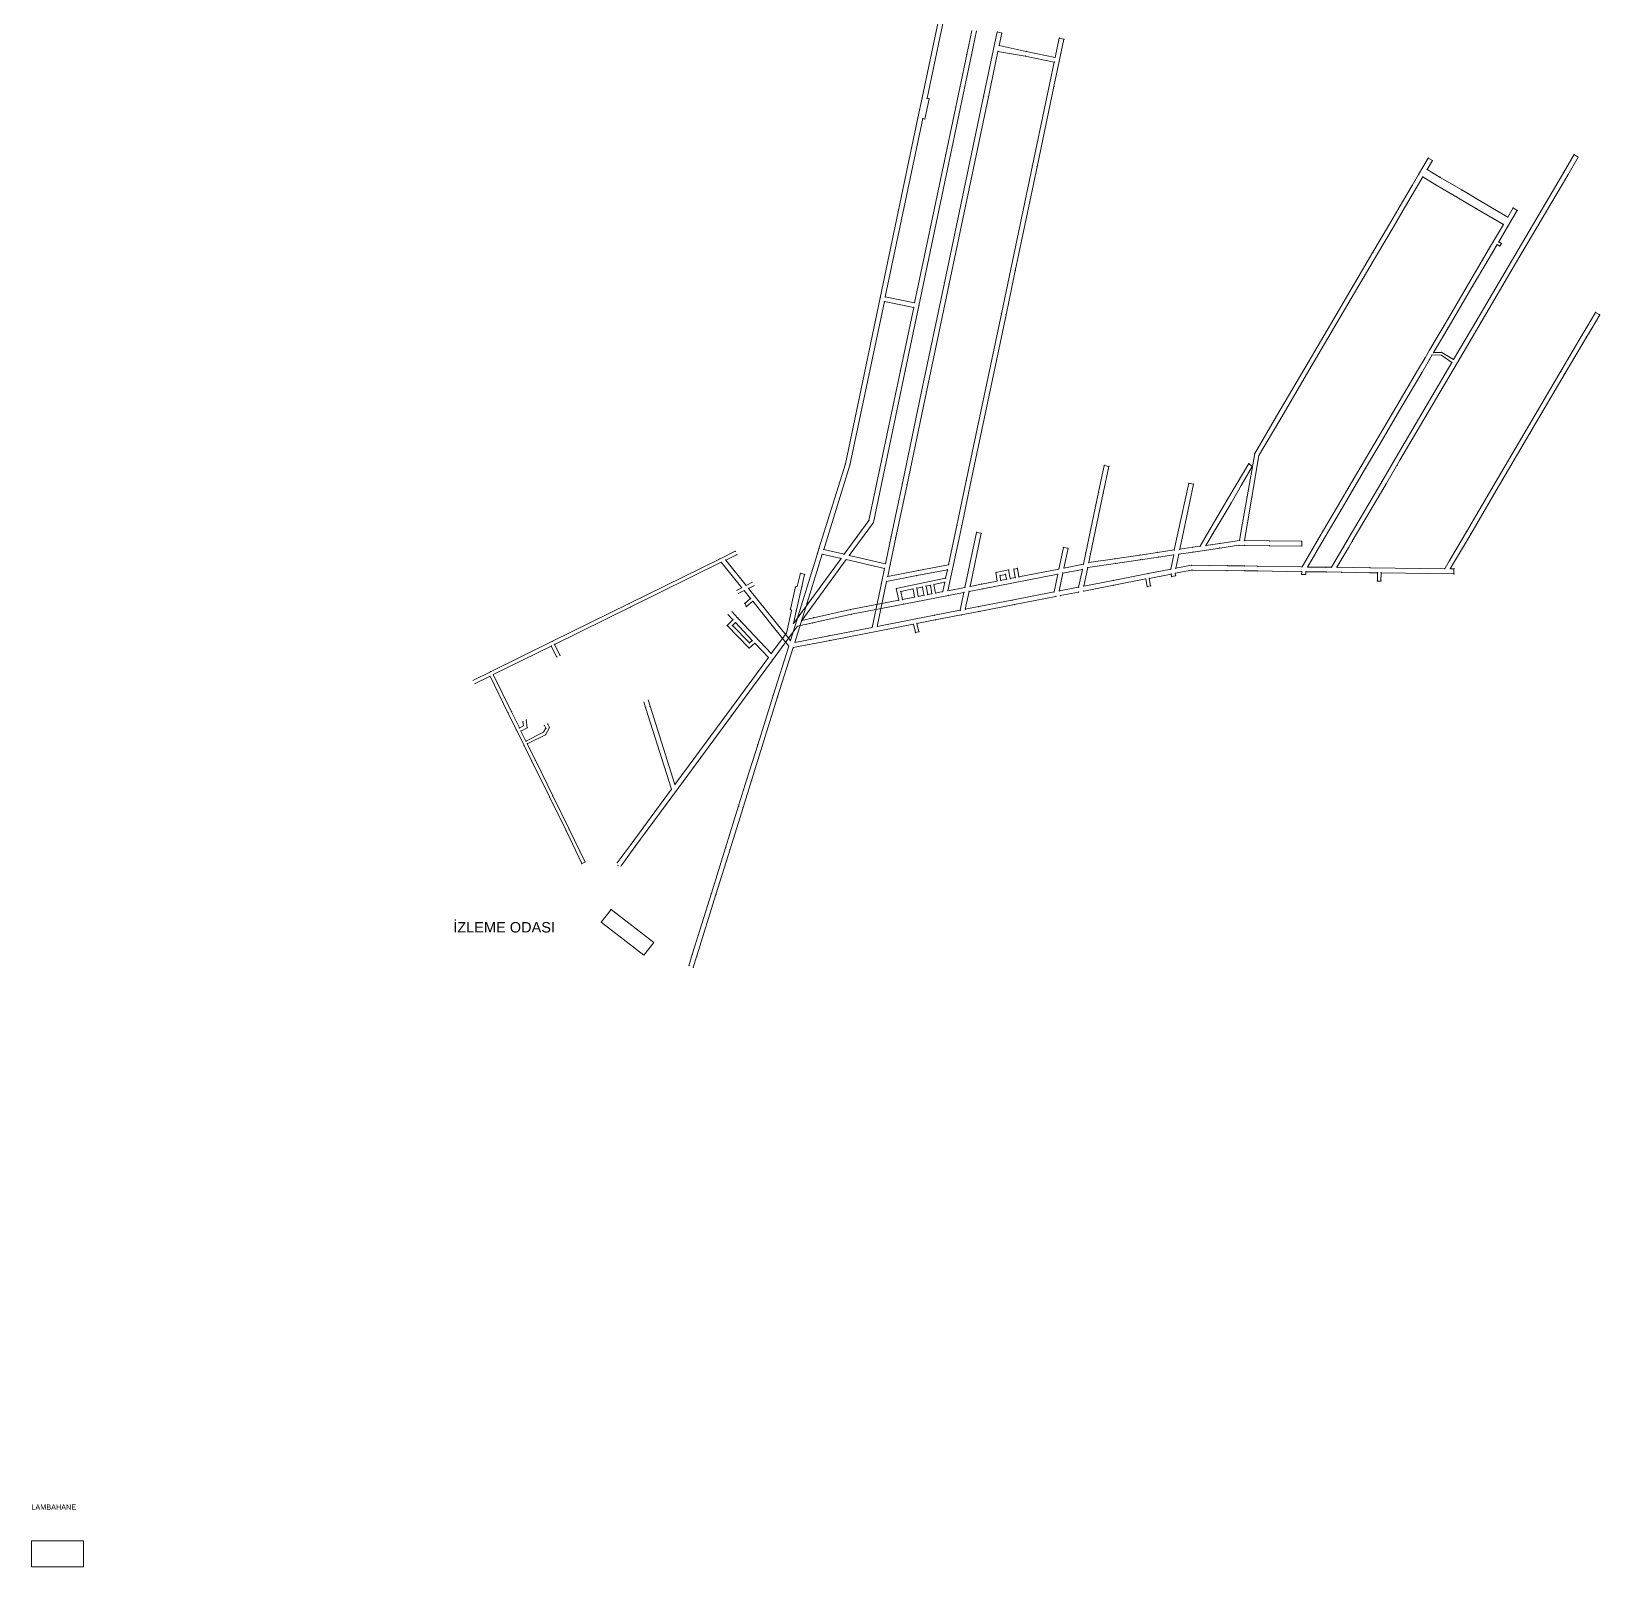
# Model space of a CAD drawing. Header units: metres. Extents: x 452813 to 454404, y 4394134 to 4396509.
# Drawn here: x 452813 to 454321, y 4394134 to 4395610 of the extents above; entities that cross this region are included whole.
import ezdxf

# ---------------------------------------------------------------- set-up
doc = ezdxf.new("R2010")
doc.units = ezdxf.units.M
for name, color, linetype, lineweight in [('BİNA', 1, 'Continuous', 0), ('GALERI', 18, 'Continuous', 0), ('INIT_COORD', 7, 'Continuous', 0), ('NOKTA', 30, 'Continuous', 0), ('TEXT', 30, 'Continuous', 0)]:
    doc.layers.add(name, color=color, linetype=linetype, lineweight=lineweight)

msp = doc.modelspace()

# ---------------------------------------------------------------- linework, layer by layer
at = {"layer": 'BİNA'}
for p, q in [((453370.8, 4394765.9, 836), (453361.3, 4394753.7, 836)), ((453402.4, 4394721.8, 836), (453361.3, 4394753.7, 836)), ((453370.8, 4394765.9, 836), (453411.9, 4394734.1, 836)), ((453411.9, 4394734.1, 836), (453402.4, 4394721.8, 836)), ((452813.4, 4394158.8, 880.8), (452863.4, 4394158.8, 880.8)), ((452813.4, 4394133.8, 880.8), (452813.4, 4394158.8, 880.8)), ((452863.4, 4394158.8, 880.8), (452863.4, 4394133.8, 880.8)), ((452863.4, 4394133.8, 880.8), (452813.4, 4394133.8, 880.8))]:
    msp.add_line(p, q, dxfattribs=at)
at = {"layer": 'GALERI'}
for p, q in [((453691.5, 4395649, 698.4), (453670, 4395546.4, 712.7)), ((453674.6, 4395546, 712.7), (453695.6, 4395645.8, 698.4)), ((453717.7, 4395611.3, 701.4), (453712.8, 4395588.2, 704.4)), ((453717.4, 4395587.7, 704.4), (453722.3, 4395610.9, 701.4)), ((453742.1, 4395609.8, 714.1), (453729, 4395547.8, 721.2)), ((453746.5, 4395608.7, 714.1), (453742.1, 4395609.8, 714.1)), ((453744, 4395596.6, 718.3), (453746.5, 4395608.7, 714.1)), ((453796.7, 4395557.4, 718.6), (453806.2, 4395602.8, 710.1)), ((453801.7, 4395603.9, 710.1), (453797.8, 4395585.3, 714.3)), ((453806.2, 4395602.8, 710.1), (453801.7, 4395603.9, 710.1)), ((453712.8, 4395588.2, 704.4), (453692.6, 4395491.8, 718.4)), ((453697.2, 4395491.5, 718.4), (453717.4, 4395587.7, 704.4)), ((453733.6, 4395547.5, 721.2), (453742.8, 4395591, 718.3)), ((453742.8, 4395591, 718.3), (453769.1, 4395586.6, 716.5)), ((453770, 4395591.1, 716.5), (453744, 4395596.6, 718.3)), ((453769.1, 4395586.6, 716.5), (453796.9, 4395580.8, 714.3)), ((453797.8, 4395585.3, 714.3), (453770, 4395591.1, 716.5)), ((453796.9, 4395580.8, 714.3), (453776, 4395481.2, 724.5)), ((453780.5, 4395480.2, 724.5), (453796.7, 4395557.4, 718.6)), ((453670, 4395546.4, 712.7), (453665.9, 4395527.1, 715.4)), ((453672.4, 4395526, 715.4), (453676.6, 4395545.6, 712.7)), ((453676.6, 4395545.6, 712.7), (453674.6, 4395546, 712.7)), ((453729, 4395547.8, 721.2), (453691.3, 4395368.5, 745.3)), ((453695.8, 4395367.5, 745.3), (453733.6, 4395547.5, 721.2)), ((453665.9, 4395527.1, 715.4), (453629.6, 4395354.2, 732.2)), ((453634.5, 4395355, 732.2), (453670.5, 4395526.5, 715.4)), ((453670.5, 4395526.5, 715.4), (453672.4, 4395526, 715.4)), ((453692.6, 4395491.8, 718.4), (453662.7, 4395349.4, 732.5)), ((453666.8, 4395346.4, 732.5), (453697.2, 4395491.5, 718.4)), ((454286.6, 4395474.4, 711.8), (454296.8, 4395491.8, 709.5)), ((454296.8, 4395491.8, 709.5), (454300.6, 4395489.2, 709.5)), ((453776, 4395481.2, 724.5), (453746.1, 4395338.8, 745)), ((453759.4, 4395380.1, 738.2), (453780.5, 4395480.2, 724.5)), ((454151.5, 4395479.8, 711), (454147.3, 4395472.6, 711)), ((454156.6, 4395488.4, 709.1), (454151.5, 4395479.8, 711)), ((454155.5, 4395477.5, 711), (454160.5, 4395486.1, 709.6)), ((454168.1, 4395469.9, 713.4), (454155.5, 4395477.5, 711)), ((454160.5, 4395486.1, 709.6), (454156.6, 4395488.4, 709.1)), ((454300.6, 4395489.2, 709.5), (454290.7, 4395472.2, 711.8)), ((454141.2, 4395462.2, 711.4), (454131.9, 4395446.5, 715.2)), ((454147.3, 4395472.6, 711), (454141.2, 4395462.2, 711.4)), ((454145.3, 4395460.1, 711.4), (454151.3, 4395470.3, 711)), ((454151.3, 4395470.3, 711), (454163.2, 4395463.2, 713.1)), ((454163.2, 4395463.2, 713.1), (454184.1, 4395450.9, 715.6)), ((454188.7, 4395457.8, 715.6), (454168.1, 4395469.9, 713.4)), ((454236.7, 4395389.4, 725.2), (454286.6, 4395474.4, 711.8)), ((454290.7, 4395472.2, 711.8), (454240.6, 4395387.1, 725.2)), ((454131.9, 4395446.5, 715.2), (454118.4, 4395423.4, 722.2)), ((454136, 4395444.4, 715.2), (454145.3, 4395460.1, 711.4)), ((454184.1, 4395450.9, 715.6), (454203.1, 4395439.8, 718.4)), ((454207.4, 4395446.8, 718.4), (454188.7, 4395457.8, 715.6)), ((454233, 4395431.8, 721.6), (454207.4, 4395446.8, 718.4)), ((454122.7, 4395421.7, 722.2), (454136, 4395444.4, 715.2)), ((454203.1, 4395439.8, 718.4), (454228.9, 4395424.7, 722.2)), ((454233, 4395431.8, 721.6), (454238.1, 4395440.5, 720.3)), ((454242.1, 4395438.1, 720.3), (454237, 4395429.5, 721.6)), ((454238.1, 4395440.5, 720.3), (454242.1, 4395438.1, 720.3)), ((454118.4, 4395423.4, 722.2), (454103.4, 4395397.9, 729)), ((454107.7, 4395396.3, 729), (454122.7, 4395421.7, 722.2)), ((454214.6, 4395400.5, 725.9), (454228.9, 4395424.7, 722.2)), ((454232.8, 4395422.3, 722.2), (454224.3, 4395407.9, 723.9)), ((454237, 4395429.5, 721.6), (454232.8, 4395422.3, 722.2)), ((454222.8, 4395405.3, 723.9), (454218.7, 4395398.3, 725.9)), ((454225.4, 4395403.8, 723.8), (454222.8, 4395405.3, 723.9)), ((454224.3, 4395407.9, 723.9), (454226.9, 4395406.3, 723.8)), ((454226.9, 4395406.3, 723.8), (454225.4, 4395403.8, 723.8)), ((454103.4, 4395397.9, 729), (454067.9, 4395337.6, 744)), ((454072, 4395335.5, 744), (454107.7, 4395396.3, 729)), ((454195.3, 4395367.6, 729.7), (454208.8, 4395390.5, 726.5)), ((454212.8, 4395388.4, 726.5), (454199.2, 4395365.2, 729.7)), ((454236.7, 4395389.4, 725.2), (454203.4, 4395332.7, 734.4)), ((454207.4, 4395330.7, 734.4), (454240.6, 4395387.1, 725.2)), ((454208.8, 4395390.5, 726.5), (454214.6, 4395400.5, 725.9)), ((454218.7, 4395398.3, 725.9), (454212.8, 4395388.4, 726.5)), ((453750.6, 4395337.8, 745), (453759.4, 4395380.1, 738.2)), ((453691.3, 4395368.5, 745.3), (453669.4, 4395263.9, 755.2)), ((453674.1, 4395263.8, 755.2), (453695.8, 4395367.5, 745.3)), ((454171.8, 4395327.6, 735.8), (454195.3, 4395367.6, 729.7)), ((454199.2, 4395365.2, 729.7), (454175.7, 4395325.3, 735.8)), ((453629.6, 4395354.2, 732.2), (453596.1, 4395194.4, 758.4)), ((453600.5, 4395193.2, 758.4), (453633.6, 4395350.5, 732.2)), ((453633.6, 4395350.5, 732.2), (453661.8, 4395344.9, 732.5)), ((453662.7, 4395349.4, 732.5), (453634.5, 4395355, 732.2)), ((453661.8, 4395344.9, 732.5), (453649, 4395284.3, 740.5)), ((453653.7, 4395283.9, 740.5), (453666.8, 4395346.4, 732.5)), ((453746.1, 4395338.8, 745), (453712.3, 4395178.1, 776.8)), ((453716.8, 4395177.2, 776.8), (453750.6, 4395337.8, 745)), ((454067.9, 4395337.6, 744), (454041.1, 4395292, 754)), ((454045.1, 4395289.7, 754), (454072, 4395335.5, 744)), ((454163.3, 4395313.1, 738), (454171.8, 4395327.6, 735.8)), ((454203.4, 4395332.7, 734.4), (454181, 4395294.8, 737.5)), ((454184.7, 4395291.9, 737.6), (454207.4, 4395330.7, 734.4)), ((454309.1, 4395326, 726.8), (454304.7, 4395318.4, 726.6)), ((454317.4, 4395340, 725.2), (454309.1, 4395326, 726.8)), ((454321.4, 4395337.8, 725.2), (454313.1, 4395323.7, 726.8)), ((454317.4, 4395340, 725.2), (454321.4, 4395337.8, 725.2)), ((454157.7, 4395303.7, 739.8), (454163.3, 4395313.1, 738)), ((454167.3, 4395311, 738), (454161.7, 4395301.4, 739.8)), ((454175.7, 4395325.3, 735.8), (454167.3, 4395311, 738)), ((454304.7, 4395318.4, 726.6), (454284.1, 4395283.4, 728.6)), ((454308.7, 4395316.3, 726.6), (454288.3, 4395281.6, 728.6)), ((454313.1, 4395323.7, 726.8), (454308.7, 4395316.3, 726.6)), ((454146.3, 4395284.3, 743), (454153.5, 4395296.5, 740.4)), ((454153.5, 4395296.5, 740.4), (454157.7, 4395303.7, 739.8)), ((454160.3, 4395299.1, 739.8), (454157.8, 4395294.8, 740.3)), ((454160.3, 4395299.1, 739.8), (454169.2, 4395298.9, 739.7)), ((454169.6, 4395301.5, 739.7), (454161.7, 4395301.4, 739.8)), ((454169.2, 4395298.9, 739.7), (454179.4, 4395292, 737.7)), ((454181, 4395294.8, 737.5), (454169.6, 4395301.5, 739.7)), ((453649, 4395284.3, 740.5), (453618.7, 4395139.9, 761)), ((453623, 4395138, 761), (453653.7, 4395283.9, 740.5)), ((454041.1, 4395292, 754), (454010.8, 4395240.4, 761.7)), ((454014.7, 4395238.1, 761.7), (454045.1, 4395289.7, 754)), ((454179.4, 4395292, 737.7), (454124.8, 4395199.3, 755.9)), ((454126.2, 4395250.2, 750.5), (454146.3, 4395284.3, 743)), ((454129.4, 4395198, 755.9), (454184.7, 4395291.9, 737.6)), ((454150.3, 4395282.1, 743), (454130.3, 4395248.1, 750.5)), ((454157.8, 4395294.8, 740.3), (454150.3, 4395282.1, 743)), ((454284.1, 4395283.4, 728.6), (454249.9, 4395225.2, 736.5)), ((454288.3, 4395281.6, 728.6), (454254.4, 4395223.8, 736.5)), ((453669.4, 4395263.9, 755.2), (453650.9, 4395175.7, 765.9)), ((453655.4, 4395174.7, 765.9), (453674.1, 4395263.8, 755.2)), ((454104.5, 4395213.2, 757.8), (454126.2, 4395250.2, 750.5)), ((454010.8, 4395240.4, 761.7), (453989.7, 4395204.5, 764.9)), ((453993.8, 4395202.4, 764.9), (454014.7, 4395238.1, 761.7)), ((454130.3, 4395248.1, 750.5), (454108.9, 4395211.6, 757.8)), ((454249.9, 4395225.2, 736.5), (454217.8, 4395170.7, 743)), ((454254.4, 4395223.8, 736.5), (454222, 4395168.9, 743)), ((454092.1, 4395192.1, 761.5), (454104.5, 4395213.2, 757.8)), ((454108.9, 4395211.6, 757.8), (454096.3, 4395190.2, 761.5)), ((453596.1, 4395194.4, 758.4), (453570.7, 4395112.8, 767.4)), ((453575.3, 4395111.9, 767.4), (453600.5, 4395193.2, 758.4)), ((453839.6, 4395167.1, 764.7), (453845, 4395192.9, 764.4)), ((453849.5, 4395191.9, 764.4), (453844.1, 4395166.3, 764.7)), ((453845, 4395192.9, 764.4), (453849.5, 4395191.9, 764.4)), ((453983.9, 4395194.7, 779.3), (453972.7, 4395175.7, 776)), ((453976.8, 4395173.6, 776), (453987.4, 4395191.7, 779.3)), ((453989.7, 4395204.5, 764.9), (453982.4, 4395162.6, 765.1)), ((453987.4, 4395191.7, 779.3), (453983.9, 4395194.7, 779.3)), ((453987, 4395162.5, 765.1), (453993.8, 4395202.4, 764.9)), ((454079.6, 4395170.9, 765.6), (454092.1, 4395192.1, 761.5)), ((454096.3, 4395190.2, 761.5), (454083.7, 4395168.8, 765.6)), ((454124.8, 4395199.3, 755.9), (454111.8, 4395177.2, 760.2)), ((454115.7, 4395174.7, 760.2), (454129.4, 4395198, 755.9)), ((453650.9, 4395175.7, 765.9), (453640.1, 4395124.4, 771.7)), ((453644.6, 4395123.5, 771.7), (453655.4, 4395174.7, 765.9)), ((453712.3, 4395178.1, 776.8), (453703.3, 4395135.1, 777.4)), ((453708, 4395134.9, 777.4), (453716.8, 4395177.2, 776.8)), ((453926.2, 4395175.8, 758.3), (453912.3, 4395111.7, 769.8)), ((453917.6, 4395112.3, 769.8), (453930.7, 4395174.9, 758.3)), ((453930.7, 4395174.9, 758.3), (453926.2, 4395175.8, 758.3)), ((453972.7, 4395175.7, 776), (453963, 4395159.2, 773.1)), ((454111.8, 4395177.2, 760.2), (454078.6, 4395120.6, 761.9)), ((454083.5, 4395119.9, 761.9), (454115.7, 4395174.7, 760.2)), ((453827.3, 4395108.9, 773.9), (453839.6, 4395167.1, 764.7)), ((453844.1, 4395166.3, 764.7), (453831.8, 4395107.9, 773.9)), ((453966.9, 4395156.7, 773.1), (453976.8, 4395173.6, 776)), ((453978.1, 4395137.6, 767.3), (453982.4, 4395162.6, 765.1)), ((453987, 4395162.5, 765.1), (453982.7, 4395137.8, 767.3)), ((454068.4, 4395151.9, 766), (454079.6, 4395170.9, 765.6)), ((454083.7, 4395168.8, 765.6), (454072.8, 4395150.2, 766)), ((454217.8, 4395170.7, 743), (454193.3, 4395129.1, 749.6)), ((454222, 4395168.9, 743), (454197.4, 4395126.9, 749.6)), ((453963, 4395159.2, 773.1), (453945.7, 4395129.8, 768.2)), ((453949.8, 4395127.7, 768.2), (453966.9, 4395156.7, 773.1)), ((454051.8, 4395123.6, 761.8), (454068.4, 4395151.9, 766)), ((454072.8, 4395150.2, 766), (454056.6, 4395122.7, 761.8)), ((453618.7, 4395139.9, 761), (453594.9, 4395107.4, 768.5)), ((453599.8, 4395106.3, 768.5), (453623, 4395138, 761)), ((453694.7, 4395072.4, 781.5), (453708, 4395134.9, 777.4)), ((453703.3, 4395135.1, 777.4), (453695.3, 4395097.4, 778.8)), ((453945.7, 4395129.8, 768.2), (453937.1, 4395115.2, 768.3)), ((453975.2, 4395120.8, 767.7), (453978.1, 4395137.6, 767.3)), ((453982.7, 4395137.8, 767.3), (453979.8, 4395120.6, 767.7)), ((453607.2, 4395124.2, 747.9), (453603.1, 4395118.6, 747.9)), ((453640.1, 4395124.4, 771.7), (453634.6, 4395098.4, 774.3)), ((453639.2, 4395097.6, 774.4), (453644.6, 4395123.5, 771.7)), ((453722.2, 4395128.4, 780.1), (453711.1, 4395075.6, 781.3)), ((453716, 4395076.6, 781.2), (453726.7, 4395127.6, 780.1)), ((453726.7, 4395127.6, 780.1), (453722.2, 4395128.4, 780.1)), ((453937.1, 4395115.2, 768.3), (453930.2, 4395114.2, 768.3)), ((453942.8, 4395115.8, 768.1), (453949.8, 4395127.7, 768.2)), ((453956.2, 4395117.9, 767.9), (453942.8, 4395115.8, 768.1)), ((453956.1, 4395113.4, 767.9), (453974.5, 4395116.1, 767.7)), ((453975.2, 4395120.8, 767.7), (453956.2, 4395117.9, 767.9)), ((453974.5, 4395116.1, 767.7), (453980, 4395116, 767.5)), ((453979.8, 4395120.6, 767.7), (454003.7, 4395120.3, 768.2)), ((454003.9, 4395115.7, 768.2), (453980, 4395116, 767.5)), ((454003.7, 4395120.3, 768.2), (454034.9, 4395119.9, 769.5)), ((454034.9, 4395115.3, 769.5), (454003.9, 4395115.7, 768.2)), ((454034.9, 4395119.9, 769.5), (454034.9, 4395115.3, 769.5)), ((454035.2, 4395095.3, 763.8), (454051.8, 4395123.6, 761.8)), ((454056.6, 4395122.7, 761.8), (454040.5, 4395095.2, 763.8)), ((454075.1, 4395114.6, 762), (454063.5, 4395095, 761.5)), ((454068.8, 4395094.9, 761.5), (454080.3, 4395114.4, 762)), ((454078.6, 4395120.6, 761.9), (454075.1, 4395114.6, 762)), ((454080.3, 4395114.4, 762), (454083.5, 4395119.9, 761.9)), ((454193.3, 4395129.1, 749.6), (454184.1, 4395113.4, 751.8)), ((454197.4, 4395126.9, 749.6), (454189.4, 4395113.4, 751.8)), ((453475, 4395102.8, 776.2), (453388.2, 4395060.1, 778.2)), ((453389.8, 4395056.8, 778.2), (453476.8, 4395099.7, 776.2)), ((453490.2, 4395110.3, 771.4), (453475, 4395102.8, 776.2)), ((453476.8, 4395099.7, 776.2), (453496.5, 4395075.3, 774.1)), ((453492, 4395107.1, 770.9), (453481.1, 4395101.8, 776.2)), ((453481.1, 4395101.8, 776.2), (453500.7, 4395077.5, 774.1)), ((453591.9, 4395103.4, 769), (453546.2, 4395040.9, 785.2)), ((453569.3, 4395108.2, 767.8), (453550.6, 4395048.1, 776.8)), ((453554.1, 4395043.9, 785), (453596.8, 4395102.3, 769)), ((453559.4, 4395060.9, 775), (453573.9, 4395107.5, 767.8)), ((453570.7, 4395112.8, 767.4), (453569.3, 4395108.2, 767.8)), ((453573.9, 4395107.5, 767.8), (453591.9, 4395103.4, 769)), ((453594.9, 4395107.4, 768.5), (453575.3, 4395111.9, 767.4)), ((453633.7, 4395093.9, 774.3), (453596.8, 4395102.3, 769)), ((453634.6, 4395098.4, 774.3), (453599.8, 4395106.3, 768.5)), ((453805.7, 4395114, 776.2), (453801.3, 4395093.2, 776.3)), ((453805.7, 4395114, 776.2), (453810.2, 4395113.2, 776.2)), ((453810.2, 4395113.2, 776.2), (453806.2, 4395094.2, 776.2)), ((453825, 4395097.8, 775.5), (453827.3, 4395108.9, 773.9)), ((453831.8, 4395107.9, 773.9), (453830.1, 4395099.4, 775.3)), ((453830.1, 4395099.4, 775.3), (453855.3, 4395103.2, 772.8)), ((453855.3, 4395103.2, 772.8), (453879.3, 4395106.7, 770.6)), ((453855.9, 4395098.6, 772.8), (453879.7, 4395102.1, 770.6)), ((453879.3, 4395106.7, 770.6), (453896.2, 4395109.2, 770.4)), ((453879.7, 4395102.1, 770.6), (453897.1, 4395104.7, 770.4)), ((453896.2, 4395109.2, 770.4), (453912.3, 4395111.7, 769.8)), ((453897.1, 4395104.7, 770.4), (453911.8, 4395106.8, 769.8)), ((453911.8, 4395106.8, 769.8), (453908.9, 4395093, 772)), ((453913.8, 4395094, 772), (453916.6, 4395107.5, 769.8)), ((453916.6, 4395107.5, 769.8), (453930.5, 4395109.6, 768.3)), ((453930.2, 4395114.2, 768.3), (453917.6, 4395112.3, 769.8)), ((453930.5, 4395109.6, 768.3), (453956.1, 4395113.4, 767.9)), ((454177, 4395101.3, 751.6), (454172.4, 4395093.6, 751.5)), ((454184.1, 4395113.4, 751.8), (454177, 4395101.3, 751.6)), ((454189.4, 4395113.4, 751.8), (454180.9, 4395099, 751.6)), ((453552.8, 4395089.2, 784.4), (453549.6, 4395076.6, 784.5)), ((453556.9, 4395088.1, 784.4), (453552.8, 4395089.2, 784.4)), ((453554.3, 4395076.4, 784.5), (453556.9, 4395088.1, 784.4)), ((453630.7, 4395079.6, 775.2), (453633.7, 4395093.9, 774.3)), ((453635.8, 4395081.3, 775.2), (453664.8, 4395086.9, 777.6)), ((453636.8, 4395086.2, 775.2), (453639.2, 4395097.6, 774.4)), ((453666.5, 4395091.9, 777.6), (453636.8, 4395086.2, 775.2)), ((453692.5, 4395084.4, 779.1), (453645, 4395074.5, 783)), ((453664.8, 4395086.9, 777.6), (453694.2, 4395092.5, 778.8)), ((453695.3, 4395097.4, 778.8), (453666.5, 4395091.9, 777.6)), ((453694.2, 4395092.5, 778.8), (453692.5, 4395084.4, 779.1)), ((453728.4, 4395074.3, 780.2), (453800.3, 4395088.3, 776.3)), ((453740.9, 4395090, 779.8), (453753, 4395092.4, 779.6)), ((453741.9, 4395081.6, 779.8), (453740.9, 4395090, 779.8)), ((453744.8, 4395087.1, 779.7), (453750.2, 4395088.1, 779.7)), ((453745.4, 4395082.3, 779.8), (453744.8, 4395087.1, 779.7)), ((453750.2, 4395088.1, 779.7), (453751.1, 4395083.4, 779.7)), ((453753, 4395092.4, 779.6), (453754.6, 4395084.1, 779.6)), ((453754.6, 4395084.1, 779.6), (453759.4, 4395085, 779.4)), ((453758.1, 4395093.2, 779.3), (453761.6, 4395093.8, 779.2)), ((453759.4, 4395085, 779.4), (453758.1, 4395093.2, 779.3)), ((453761.6, 4395093.8, 779.2), (453762.9, 4395085.7, 779.2)), ((453762.9, 4395085.7, 779.2), (453801.3, 4395093.2, 776.3)), ((453800.3, 4395088.3, 776.3), (453796.8, 4395071.2, 776.9)), ((453805.2, 4395089.3, 776.2), (453801.7, 4395072.2, 776.9)), ((453824, 4395092.9, 775.5), (453805.2, 4395089.3, 776.2)), ((453806.2, 4395094.2, 776.2), (453825, 4395097.8, 775.5)), ((453820.4, 4395075.8, 776.6), (453824, 4395092.9, 775.5)), ((453825.3, 4395076.8, 776.6), (453829.1, 4395094.6, 775.3)), ((453829.1, 4395094.6, 775.3), (453855.9, 4395098.6, 772.8)), ((453887.2, 4395088.8, 773.7), (453853.7, 4395082.3, 776)), ((453908.9, 4395093, 772), (453887.2, 4395088.8, 773.7)), ((453909.4, 4395088.4, 772), (453888.3, 4395084.3, 773.7)), ((453888.3, 4395084.3, 773.7), (453889.6, 4395077, 773.7)), ((453909.7, 4395086, 772), (453909.4, 4395088.4, 772)), ((453913.6, 4395086.8, 772), (453909.7, 4395086, 772)), ((453929.3, 4395092.3, 771.1), (453913.3, 4395089.2, 771.8)), ((453913.3, 4395089.2, 771.8), (453913.6, 4395086.8, 772)), ((453928.9, 4395096.9, 771.1), (453913.8, 4395094, 772)), ((453963.6, 4395096.4, 768.3), (453928.9, 4395096.9, 771.1)), ((453963, 4395091.8, 768.3), (453929.3, 4395092.3, 771.1)), ((453980.1, 4395091.6, 768), (453963, 4395091.8, 768.3)), ((453980, 4395096.2, 768), (453963.6, 4395096.4, 768.3)), ((453992.1, 4395096, 768), (453980, 4395096.2, 768)), ((453992.3, 4395091.4, 768), (453980.1, 4395091.6, 768)), ((454035.2, 4395095.3, 763.8), (453992.1, 4395096, 768)), ((454034.9, 4395090.7, 763.2), (453992.3, 4395091.4, 768)), ((454034.8, 4395088.1, 763.2), (454034.9, 4395090.7, 763.2)), ((454038.8, 4395088.1, 763.1), (454034.8, 4395088.1, 763.2)), ((454038.9, 4395090.7, 763.1), (454038.8, 4395088.1, 763.1)), ((454058.5, 4395090.4, 762.2), (454038.9, 4395090.7, 763.1)), ((454040.5, 4395095.2, 763.8), (454058.3, 4395095, 762.2)), ((454058.3, 4395095, 762.2), (454063.5, 4395095, 761.5)), ((454073.3, 4395090.1, 762.2), (454058.5, 4395090.4, 762.2)), ((454100.6, 4395094.5, 757.4), (454068.8, 4395094.9, 761.5)), ((454100.7, 4395089.7, 757.4), (454073.3, 4395090.1, 762.2)), ((454172.4, 4395093.6, 751.5), (454100.6, 4395094.5, 757.4)), ((454107.8, 4395089.6, 757.2), (454100.7, 4395089.7, 757.4)), ((454107.7, 4395081.7, 757.1), (454107.8, 4395089.6, 757.2)), ((454111.2, 4395089.6, 757.1), (454111.1, 4395081.6, 757.1)), ((454181.2, 4395088.5, 751.9), (454111.2, 4395089.6, 757.1)), ((454180.9, 4395099, 751.6), (454177.7, 4395093.5, 751.5)), ((454177.7, 4395093.5, 751.5), (454181.2, 4395093.5, 751.9)), ((454181.2, 4395093.5, 751.9), (454181.2, 4395090.9, 751.9)), ((454181.2, 4395090.9, 751.9), (454181.2, 4395088.5, 751.9)), ((453496.5, 4395075.3, 774.1), (453491.3, 4395072.7, 780.8)), ((453493.1, 4395069.6, 780.7), (453498.8, 4395072.5, 774)), ((453498.8, 4395072.5, 774), (453504.9, 4395065, 774.3)), ((453500.7, 4395077.5, 774.1), (453506.8, 4395080.5, 771.5)), ((453508.6, 4395077.4, 771.4), (453503, 4395074.6, 774)), ((453503, 4395074.6, 774), (453529.7, 4395041.5, 779.6)), ((453548, 4395076.1, 784.5), (453543.2, 4395054.7, 784.8)), ((453549.6, 4395076.6, 784.5), (453548, 4395076.1, 784.5)), ((453548.9, 4395052.8, 784.8), (453554.3, 4395076.4, 784.5)), ((453621.8, 4395037.1, 781.2), (453630.7, 4395079.6, 775.2)), ((453626.7, 4395038.1, 781.2), (453635.8, 4395081.3, 775.2)), ((453645, 4395074.5, 783), (453647.5, 4395063.3, 783)), ((453649.3, 4395071.8, 783), (453661.2, 4395074.2, 782.9)), ((453651, 4395063.9, 783), (453649.3, 4395071.8, 783)), ((453661.2, 4395074.2, 782.9), (453662.7, 4395066.2, 782.9)), ((453664.7, 4395075, 782.8), (453670.2, 4395075.9, 782.8)), ((453666.2, 4395066.9, 782.8), (453664.7, 4395075, 782.8)), ((453670.2, 4395075.9, 782.8), (453671.7, 4395068, 782.7)), ((453673.7, 4395076.8, 782.5), (453677.8, 4395077.7, 782.4)), ((453675.3, 4395068.7, 782.6), (453673.7, 4395076.8, 782.5)), ((453679.3, 4395069.5, 782.5), (453675.3, 4395068.7, 782.6)), ((453677.8, 4395077.7, 782.4), (453679.3, 4395069.5, 782.5)), ((453681.3, 4395078.4, 782.3), (453691.7, 4395080.6, 779.2)), ((453682.9, 4395070.1, 782.3), (453681.3, 4395078.4, 782.3)), ((453689.8, 4395071.5, 781.5), (453682.9, 4395070.1, 782.3)), ((453691.7, 4395080.6, 779.2), (453689.8, 4395071.5, 781.5)), ((453711.1, 4395075.6, 781.3), (453694.7, 4395072.4, 781.5)), ((453695.2, 4395067.9, 781.5), (453710.1, 4395070.8, 781.3)), ((453710.1, 4395070.8, 781.3), (453706.5, 4395053.6, 781.4)), ((453711.4, 4395054.6, 781.4), (453715, 4395071.7, 781.2)), ((453715, 4395071.7, 781.2), (453728.4, 4395074.3, 780.2)), ((453727.1, 4395078.8, 780.2), (453716, 4395076.6, 781.2)), ((453741.9, 4395081.6, 779.8), (453727.1, 4395078.8, 780.2)), ((453751.1, 4395083.4, 779.7), (453745.4, 4395082.3, 779.8)), ((453796.8, 4395071.2, 776.9), (453756.2, 4395063.3, 779)), ((453801.7, 4395072.2, 776.9), (453820.4, 4395075.8, 776.6)), ((453820.4, 4395071.1, 776.6), (453802.7, 4395067.7, 776.9)), ((453853.7, 4395082.3, 776), (453825.3, 4395076.8, 776.6)), ((453854.1, 4395077.7, 776), (453825.3, 4395072.1, 776.6)), ((453884.9, 4395083.7, 773.7), (453854.1, 4395077.7, 776)), ((453886.3, 4395076.3, 773.7), (453884.9, 4395083.7, 773.7)), ((453889.6, 4395077, 773.7), (453886.3, 4395076.3, 773.7)), ((454111.1, 4395081.6, 757.1), (454107.7, 4395081.7, 757.1)), ((453388.2, 4395060.1, 778.2), (453314.6, 4395023.8, 785.5)), ((453316.3, 4395020.7, 785.5), (453389.8, 4395056.8, 778.2)), ((453504.9, 4395065, 774.3), (453499.4, 4395060.2, 774.2)), ((453499.4, 4395060.2, 774.2), (453501, 4395057.2, 774.2)), ((453501, 4395057.2, 774.2), (453507, 4395062.3, 774.3)), ((453507, 4395062.3, 774.3), (453527, 4395037.5, 779.6)), ((453543.2, 4395054.7, 784.8), (453544.3, 4395053.4, 784.8)), ((453547.6, 4395022.7, 781), (453559.4, 4395060.9, 775)), ((453601, 4395054.2, 783.2), (453565.6, 4395046.4, 784.9)), ((453647.5, 4395063.3, 783), (453601, 4395054.2, 783.2)), ((453601.9, 4395049.7, 783.2), (453652.3, 4395059.5, 783)), ((453662.7, 4395066.2, 782.9), (453651, 4395063.9, 783)), ((453652.3, 4395059.5, 783), (453695.2, 4395067.9, 781.5)), ((453671.7, 4395068, 782.7), (453666.2, 4395066.9, 782.8)), ((453724.3, 4395057.1, 781.1), (453711.4, 4395054.6, 781.4)), ((453756.2, 4395063.3, 779), (453724.3, 4395057.1, 781.1)), ((453758.6, 4395059.1, 779), (453724.7, 4395052.5, 781.1)), ((453798.5, 4395066.9, 776.9), (453758.6, 4395059.1, 779)), ((453482.4, 4395038.9, 789.9), (453488, 4395044.4, 789.9)), ((453488, 4395044.4, 789.9), (453483.2, 4395049.5, 789.9)), ((453492.7, 4395046.1, 789.9), (453486.8, 4395052.3, 789.6)), ((453487.5, 4395038.9, 789.9), (453490.4, 4395041.8, 789.9)), ((453490.4, 4395041.8, 789.9), (453506.6, 4395024.5, 789.9)), ((453524.9, 4395011.9, 788.8), (453492.7, 4395046.1, 789.9)), ((453529.7, 4395041.5, 779.6), (453543.3, 4395024.5, 781)), ((453544.3, 4395053.4, 784.8), (453539.4, 4395031.6, 785.5)), ((453550.6, 4395048.1, 776.8), (453543.3, 4395024.5, 781)), ((453546.2, 4395040.9, 785.2), (453548.9, 4395052.8, 784.8)), ((453550, 4395038.3, 785.2), (453564.8, 4395041.5, 784.9)), ((453565.6, 4395046.4, 784.9), (453554.1, 4395043.9, 785)), ((453564.8, 4395041.5, 784.9), (453601.9, 4395049.7, 783.2)), ((453661.6, 4395040.2, 781.2), (453581.4, 4395024.6, 781.2)), ((453681.7, 4395048.8, 781.2), (453626.7, 4395038.1, 781.2)), ((453663.5, 4395032.2, 781.2), (453661.6, 4395040.2, 781.2)), ((453682.5, 4395044.3, 781.2), (453664.9, 4395040.9, 781.2)), ((453664.9, 4395040.9, 781.2), (453666.8, 4395033, 781.2)), ((453706.5, 4395053.6, 781.4), (453681.7, 4395048.8, 781.2)), ((453707.6, 4395049.2, 781.4), (453682.5, 4395044.3, 781.2)), ((453724.7, 4395052.5, 781.1), (453707.6, 4395049.2, 781.4)), ((453314.6, 4395023.8, 785.5), (453254.8, 4394994.4, 794.2)), ((453503.7, 4395017.3, 789.9), (453482.4, 4395038.9, 789.9)), ((453503.9, 4395022.2, 789.9), (453487.5, 4395038.9, 789.9)), ((453506.6, 4395024.5, 789.9), (453503.9, 4395022.2, 789.9)), ((453539.4, 4395031.6, 785.5), (453524.9, 4395011.9, 788.8)), ((453526, 4395005.7, 789.9), (453543.4, 4395029.3, 785.5)), ((453527, 4395037.5, 779.6), (453541.6, 4395019.2, 781.2)), ((453543.4, 4395029.3, 785.5), (453550, 4395038.3, 785.2)), ((453581.4, 4395024.6, 781.2), (453546, 4395017.7, 781.2)), ((453547.6, 4395022.7, 781), (453580.5, 4395029.1, 781.2)), ((453580.5, 4395029.1, 781.2), (453621.8, 4395037.1, 781.2)), ((453666.8, 4395033, 781.2), (453663.5, 4395032.2, 781.2)), ((453257.5, 4394991.7, 794.1), (453313.3, 4395019.2, 785.5)), ((453313.3, 4395019.2, 785.5), (453318.8, 4395008.6, 787.3)), ((453321.8, 4395010.2, 789.2), (453316.3, 4395020.7, 785.5)), ((453509.1, 4395021.9, 789.9), (453503.7, 4395017.3, 789.9)), ((453522.1, 4395008.1, 789.9), (453509.1, 4395021.9, 789.9)), ((453541.6, 4395019.2, 781.2), (453526.6, 4394971.7, 789.2)), ((453530.9, 4394970.3, 789.2), (453546, 4395017.7, 781.2)), ((453254.8, 4394994.4, 794.2), (453237.8, 4394986.1, 801.9)), ((453503.5, 4394982.8, 795.5), (453522.1, 4395008.1, 789.9)), ((453507.8, 4394981, 795.5), (453526, 4395005.7, 789.9)), ((453239.6, 4394982.9, 801.7), (453254.4, 4394990.2, 794.1)), ((453254.4, 4394990.2, 794.1), (453271.7, 4394955, 806.8)), ((453275.1, 4394956, 806.8), (453257.5, 4394991.7, 794.1)), ((453482, 4394953.6, 802.2), (453503.5, 4394982.8, 795.5)), ((453486.6, 4394952.1, 802.2), (453507.8, 4394981, 795.5)), ((453404, 4394960, 819.2), (453402.3, 4394965.4, 819.1)), ((453406.5, 4394967.3, 818.8), (453408.4, 4394961.3, 819.2)), ((453526.6, 4394971.7, 789.2), (453511.8, 4394924.3, 797.6)), ((453516.2, 4394923, 797.6), (453530.9, 4394970.3, 789.2)), ((453271.7, 4394955, 806.8), (453279.8, 4394938.6, 814.1)), ((453282.7, 4394940.5, 814.1), (453275.1, 4394956, 806.8)), ((453428.8, 4394881.4, 819.1), (453404, 4394960, 819.2)), ((453408.4, 4394961.3, 819.2), (453432.2, 4394885.9, 818.9)), ((453452.3, 4394913.2, 811.7), (453482, 4394953.6, 802.2)), ((453457.1, 4394912.1, 811.7), (453486.6, 4394952.1, 802.2)), ((453279.8, 4394938.6, 814.1), (453287.2, 4394923.6, 817.2)), ((453286.5, 4394942.5, 814.1), (453282.7, 4394940.5, 814.1)), ((453284.2, 4394937.4, 814.1), (453290.2, 4394940.6, 814.1)), ((453288.9, 4394927.7, 817.2), (453284.2, 4394937.4, 814.1)), ((453286.1, 4394946.6, 815.6), (453286.5, 4394942.5, 814.1)), ((453306, 4394936.4, 796.2), (453288.9, 4394927.7, 817.2)), ((453290.2, 4394940.6, 814.1), (453289.3, 4394948.1, 815.1)), ((453290.2, 4394925.2, 817.2), (453307.8, 4394933.9, 796.2)), ((453308.1, 4394940.2, 796.1), (453306, 4394936.4, 796.2)), ((453306.8, 4394942.8, 796), (453308.1, 4394940.2, 796.1)), ((453307.8, 4394933.9, 796.2), (453311.6, 4394940.7, 796.1)), ((453311.6, 4394940.7, 796.1), (453309.9, 4394944.2, 796.1)), ((453287.2, 4394923.6, 817.2), (453294.6, 4394908.5, 820)), ((453298, 4394909.3, 820), (453290.2, 4394925.2, 817.2)), ((453511.8, 4394924.3, 797.6), (453501.5, 4394891.3, 803.5)), ((453505.9, 4394889.9, 803.5), (453516.2, 4394923, 797.6)), ((453294.6, 4394908.5, 820), (453311.8, 4394873.6, 826.9)), ((453314.8, 4394875.1, 826.9), (453298, 4394909.3, 820)), ((453432.2, 4394885.9, 818.9), (453452.3, 4394913.2, 811.7)), ((453435.7, 4394882.9, 818.9), (453457.1, 4394912.1, 811.7)), ((453501.5, 4394891.3, 803.5), (453493.5, 4394865.4, 807.8)), ((453497.8, 4394864, 807.8), (453505.9, 4394889.9, 803.5)), ((453311.8, 4394873.6, 826.9), (453327.5, 4394841.7, 829.9)), ((453330.5, 4394843.2, 829.9), (453314.8, 4394875.1, 826.9)), ((453412.8, 4394859.6, 824.3), (453428.8, 4394881.4, 819.1)), ((453417.5, 4394858.3, 824.3), (453435.7, 4394882.9, 818.9)), ((453389.2, 4394827.5, 830.5), (453412.8, 4394859.6, 824.3)), ((453393.8, 4394826, 830.5), (453417.5, 4394858.3, 824.3)), ((453493.5, 4394865.4, 807.8), (453480.9, 4394825.2, 814.9)), ((453485.3, 4394823.8, 814.9), (453497.8, 4394864, 807.8)), ((453345.8, 4394811.4, 835.3), (453330.5, 4394843.2, 829.9)), ((453327.5, 4394841.7, 829.9), (453342.6, 4394809.9, 835.3)), ((453376.8, 4394810.7, 834.3), (453389.2, 4394827.5, 830.5)), ((453380.4, 4394807.8, 834.3), (453393.8, 4394826, 830.5)), ((453480.9, 4394825.2, 814.9), (453467.3, 4394781.5, 821.8)), ((453471.7, 4394780.2, 821.8), (453485.3, 4394823.8, 814.9)), ((453345.8, 4394811.4, 835.3), (453342.6, 4394809.9, 835.3)), ((453467.3, 4394781.5, 821.8), (453448.9, 4394722.5, 831.7)), ((453453.3, 4394721.1, 831.7), (453471.7, 4394780.2, 821.8)), ((453448.9, 4394722.5, 831.7), (453445.6, 4394711.7, 832.7)), ((453449.9, 4394710.2, 832.7), (453453.3, 4394721.1, 831.7))]:
    msp.add_line(p, q, dxfattribs=at)
at = {"layer": 'INIT_COORD'}
msp.add_point((453377.4, 4394807.9, 834.3), dxfattribs=at)
at = {"layer": 'NOKTA'}
for p, q in [((454215.8, 4395402.5, 737.1), (454215.9, 4395402.4, 737)), ((454126.6, 4395193.2, 758.9), (454127, 4395192.9, 758.9))]:
    msp.add_line(p, q, dxfattribs=at)
for p in [(453742.1, 4395609.8, 714.1), (453746.5, 4395608.7, 714.1), (453801.7, 4395603.9, 710.1), (453806.2, 4395602.8, 710.1), (453712.8, 4395588.2, 704.4), (453717.4, 4395587.7, 704.4), (453742.8, 4395591, 718.3), (453744, 4395596.6, 718.3), (453769.1, 4395586.6, 716.5), (453770, 4395591.1, 716.5), (453797.8, 4395585.3, 714.3), (453796.9, 4395580.8, 714.3), (453796.7, 4395557.4, 718.6), (453670, 4395546.4, 712.7), (453674.6, 4395546, 712.7), (453676.6, 4395545.6, 712.7), (453729, 4395547.8, 721.2), (453733.6, 4395547.5, 721.2), (453665.9, 4395527.1, 715.4), (453670.5, 4395526.5, 715.4), (453672.4, 4395526, 715.4), (453692.6, 4395491.8, 718.4), (453697.2, 4395491.5, 718.4), (454296.8, 4395491.8, 709.5), (453776, 4395481.2, 724.5), (453780.5, 4395480.2, 724.5), (454151.5, 4395479.8, 711), (454155.5, 4395477.5, 711), (454156.6, 4395488.4, 709.1), (454160.5, 4395486.1, 709.6), (454300.6, 4395489.2, 709.5), (454141.2, 4395462.2, 711.4), (454147.3, 4395472.6, 711), (454151.3, 4395470.3, 711), (454163.2, 4395463.2, 713.1), (454168.1, 4395469.9, 713.4), (454286.6, 4395474.4, 711.8), (454290.7, 4395472.2, 711.8), (454131.9, 4395446.5, 715.2), (454145.3, 4395460.1, 711.4), (454184.1, 4395450.9, 715.6), (454188.7, 4395457.8, 715.6), (454207.4, 4395446.8, 718.4), (454136, 4395444.4, 715.2), (454203.1, 4395439.8, 718.4), (454233, 4395431.8, 721.6), (454238.1, 4395440.5, 720.3), (454242.1, 4395438.1, 720.3), (454118.4, 4395423.4, 722.2), (454122.7, 4395421.7, 722.2), (454228.9, 4395424.7, 722.2), (454232.8, 4395422.3, 722.2), (454237, 4395429.5, 721.6), (454222.8, 4395405.3, 723.9), (454224.3, 4395407.9, 723.9), (454225.4, 4395403.8, 723.8), (454226.9, 4395406.3, 723.8), (454103.4, 4395397.9, 729), (454107.7, 4395396.3, 729), (454208.8, 4395390.5, 726.5), (454212.8, 4395388.4, 726.5), (454214.6, 4395400.5, 725.9), (454218.7, 4395398.3, 725.9), (454236.7, 4395389.4, 725.2), (454240.6, 4395387.1, 725.2), (453759.4, 4395380.1, 738.2), (453691.3, 4395368.5, 745.3), (453695.8, 4395367.5, 745.3), (454195.3, 4395367.6, 729.7), (454199.2, 4395365.2, 729.7), (453629.6, 4395354.2, 732.2), (453633.6, 4395350.5, 732.2), (453634.5, 4395355, 732.2), (453661.8, 4395344.9, 732.5), (453662.7, 4395349.4, 732.5), (453666.8, 4395346.4, 732.5), (453746.1, 4395338.8, 745), (453750.6, 4395337.8, 745), (454067.9, 4395337.6, 744), (454072, 4395335.5, 744), (454171.8, 4395327.6, 735.8), (454203.4, 4395332.7, 734.4), (454207.4, 4395330.7, 734.4), (454309.1, 4395326, 726.8), (454317.4, 4395340, 725.2), (454321.4, 4395337.8, 725.2), (454163.3, 4395313.1, 738), (454167.3, 4395311, 738), (454175.7, 4395325.3, 735.8), (454304.7, 4395318.4, 726.6), (454308.7, 4395316.3, 726.6), (454313.1, 4395323.7, 726.8), (454153.5, 4395296.5, 740.4), (454157.7, 4395303.7, 739.8), (454160.3, 4395299.1, 739.8), (454161.7, 4395301.4, 739.8), (454169.2, 4395298.9, 739.7), (454169.6, 4395301.5, 739.7), (453649, 4395284.3, 740.5), (453653.7, 4395283.9, 740.5), (454041.1, 4395292, 754), (454045.1, 4395289.7, 754), (454146.3, 4395284.3, 743), (454150.3, 4395282.1, 743), (454157.8, 4395294.8, 740.3), (454179.4, 4395292, 737.7), (454181, 4395294.8, 737.5), (454184.7, 4395291.9, 737.6), (454284.1, 4395283.4, 728.6), (454288.3, 4395281.6, 728.6), (453669.4, 4395263.9, 755.2), (453674.1, 4395263.8, 755.2), (454126.2, 4395250.2, 750.5), (454010.8, 4395240.4, 761.7), (454014.7, 4395238.1, 761.7), (454130.3, 4395248.1, 750.5), (454249.9, 4395225.2, 736.5), (454254.4, 4395223.8, 736.5), (454104.5, 4395213.2, 757.8), (454108.9, 4395211.6, 757.8), (453596.1, 4395194.4, 758.4), (453600.5, 4395193.2, 758.4), (453845, 4395192.9, 764.4), (453849.5, 4395191.9, 764.4), (453983.9, 4395194.7, 779.3), (453987.4, 4395191.7, 779.3), (453989.7, 4395204.5, 764.9), (453993.8, 4395202.4, 764.9), (454092.1, 4395192.1, 761.5), (454096.3, 4395190.2, 761.5), (454124.8, 4395199.3, 755.9), (454129.4, 4395198, 755.9), (453650.9, 4395175.7, 765.9), (453655.4, 4395174.7, 765.9), (453712.3, 4395178.1, 776.8), (453716.8, 4395177.2, 776.8), (453926.2, 4395175.8, 758.3), (453930.7, 4395174.9, 758.3), (453972.7, 4395175.7, 776), (454111.8, 4395177.2, 760.2), (454115.7, 4395174.7, 760.2), (453839.6, 4395167.1, 764.7), (453844.1, 4395166.3, 764.7), (453976.8, 4395173.6, 776), (453982.4, 4395162.6, 765.1), (453987, 4395162.5, 765.1), (454079.6, 4395170.9, 765.6), (454083.7, 4395168.8, 765.6), (454217.8, 4395170.7, 743), (454222, 4395168.9, 743), (453963, 4395159.2, 773.1), (453966.9, 4395156.7, 773.1), (454068.4, 4395151.9, 766), (454072.8, 4395150.2, 766), (453618.7, 4395139.9, 761), (453623, 4395138, 761), (453703.3, 4395135.1, 777.4), (453708, 4395134.9, 777.4), (453945.7, 4395129.8, 768.2), (453978.1, 4395137.6, 767.3), (453982.7, 4395137.8, 767.3), (453603.1, 4395118.6, 747.9), (453607.2, 4395124.2, 747.9), (453640.1, 4395124.4, 771.7), (453644.6, 4395123.5, 771.7), (453722.2, 4395128.4, 780.1), (453726.7, 4395127.6, 780.1), (453937.1, 4395115.2, 768.3), (453942.8, 4395115.8, 768.1), (453949.8, 4395127.7, 768.2), (453956.2, 4395117.9, 767.9), (453974.5, 4395116.1, 767.7), (453975.2, 4395120.8, 767.7), (453979.8, 4395120.6, 767.7), (453980, 4395116, 767.5), (454003.7, 4395120.3, 768.2), (454003.9, 4395115.7, 768.2), (454034.9, 4395119.9, 769.5), (454034.9, 4395115.3, 769.5), (454051.8, 4395123.6, 761.8), (454056.6, 4395122.7, 761.8), (454075.1, 4395114.6, 762), (454078.6, 4395120.6, 761.9), (454080.3, 4395114.4, 762), (454083.5, 4395119.9, 761.9), (454193.3, 4395129.1, 749.6), (454197.4, 4395126.9, 749.6), (453475, 4395102.8, 776.2), (453476.8, 4395099.7, 776.2), (453481.1, 4395101.8, 776.2), (453490.2, 4395110.3, 771.4), (453492, 4395107.1, 770.9), (453569.3, 4395108.2, 767.8), (453570.7, 4395112.8, 767.4), (453573.9, 4395107.5, 767.8), (453575.3, 4395111.9, 767.4), (453591.9, 4395103.4, 769), (453594.9, 4395107.4, 768.5), (453596.8, 4395102.3, 769), (453599.8, 4395106.3, 768.5), (453805.7, 4395114, 776.2), (453810.2, 4395113.2, 776.2), (453827.3, 4395108.9, 773.9), (453830.1, 4395099.4, 775.3), (453831.8, 4395107.9, 773.9), (453855.3, 4395103.2, 772.8), (453879.3, 4395106.7, 770.6), (453879.7, 4395102.1, 770.6), (453896.2, 4395109.2, 770.4), (453897.1, 4395104.7, 770.4), (453911.8, 4395106.8, 769.8), (453912.3, 4395111.7, 769.8), (453916.6, 4395107.5, 769.8), (453917.6, 4395112.3, 769.8), (453930.2, 4395114.2, 768.3), (453930.5, 4395109.6, 768.3), (453956.1, 4395113.4, 767.9), (454177, 4395101.3, 751.6), (454184.1, 4395113.4, 751.8), (454189.4, 4395113.4, 751.8), (453552.8, 4395089.2, 784.4), (453556.9, 4395088.1, 784.4), (453633.7, 4395093.9, 774.3), (453634.6, 4395098.4, 774.3), (453636.8, 4395086.2, 775.2), (453639.2, 4395097.6, 774.4), (453664.8, 4395086.9, 777.6), (453666.5, 4395091.9, 777.6), (453692.5, 4395084.4, 779.1), (453694.2, 4395092.5, 778.8), (453695.3, 4395097.4, 778.8), (453740.9, 4395090, 779.8), (453744.8, 4395087.1, 779.7), (453750.2, 4395088.1, 779.7), (453753, 4395092.4, 779.6), (453758.1, 4395093.2, 779.3), (453759.4, 4395085, 779.4), (453761.6, 4395093.8, 779.2), (453762.9, 4395085.7, 779.2), (453800.3, 4395088.3, 776.3), (453801.3, 4395093.2, 776.3), (453805.2, 4395089.3, 776.2), (453806.2, 4395094.2, 776.2), (453824, 4395092.9, 775.5), (453825, 4395097.8, 775.5), (453829.1, 4395094.6, 775.3), (453855.9, 4395098.6, 772.8), (453887.2, 4395088.8, 773.7), (453888.3, 4395084.3, 773.7), (453908.9, 4395093, 772), (453909.4, 4395088.4, 772), (453909.7, 4395086, 772), (453913.3, 4395089.2, 771.8), (453913.6, 4395086.8, 772), (453913.8, 4395094, 772), (453928.9, 4395096.9, 771.1), (453929.3, 4395092.3, 771.1), (453963, 4395091.8, 768.3), (453963.6, 4395096.4, 768.3), (453980, 4395096.2, 768), (453980.1, 4395091.6, 768), (453992.1, 4395096, 768), (453992.3, 4395091.4, 768), (454034.8, 4395088.1, 763.2), (454034.9, 4395090.7, 763.2), (454035.2, 4395095.3, 763.8), (454038.8, 4395088.1, 763.1), (454038.9, 4395090.7, 763.1), (454040.5, 4395095.2, 763.8), (454058.3, 4395095, 762.2), (454058.5, 4395090.4, 762.2), (454063.5, 4395095, 761.5), (454068.8, 4395094.9, 761.5), (454073.3, 4395090.1, 762.2), (454100.6, 4395094.5, 757.4), (454100.7, 4395089.7, 757.4), (454107.8, 4395089.6, 757.2), (454111.2, 4395089.6, 757.1), (454172.4, 4395093.6, 751.5), (454177.7, 4395093.5, 751.5), (454180.9, 4395099, 751.6), (454181.2, 4395093.5, 751.9), (454181.2, 4395088.5, 751.9), (453496.5, 4395075.3, 774.1), (453498.8, 4395072.5, 774), (453500.7, 4395077.5, 774.1), (453503, 4395074.6, 774), (453548, 4395076.1, 784.5), (453549.6, 4395076.6, 784.5), (453554.3, 4395076.4, 784.5), (453630.7, 4395079.6, 775.2), (453635.8, 4395081.3, 775.2), (453645, 4395074.5, 783), (453649.3, 4395071.8, 783), (453661.2, 4395074.2, 782.9), (453664.7, 4395075, 782.8), (453670.2, 4395075.9, 782.8), (453673.7, 4395076.8, 782.5), (453677.8, 4395077.7, 782.4), (453679.3, 4395069.5, 782.5), (453681.3, 4395078.4, 782.3), (453682.9, 4395070.1, 782.3), (453689.8, 4395071.5, 781.5), (453691.7, 4395080.6, 779.2), (453694.7, 4395072.4, 781.5), (453710.1, 4395070.8, 781.3), (453711.1, 4395075.6, 781.3), (453715, 4395071.7, 781.2), (453716, 4395076.6, 781.2), (453727.1, 4395078.8, 780.2), (453728.4, 4395074.3, 780.2), (453741.9, 4395081.6, 779.8), (453745.4, 4395082.3, 779.8), (453751.1, 4395083.4, 779.7), (453754.6, 4395084.1, 779.6), (453796.8, 4395071.2, 776.9), (453801.7, 4395072.2, 776.9), (453820.4, 4395075.8, 776.6), (453820.4, 4395071.1, 776.6), (453825.3, 4395076.8, 776.6), (453825.3, 4395072.1, 776.6), (453853.7, 4395082.3, 776), (453854.1, 4395077.7, 776), (453884.9, 4395083.7, 773.7), (453886.3, 4395076.3, 773.7), (453889.6, 4395077, 773.7), (454107.7, 4395081.7, 757.1), (454111.1, 4395081.6, 757.1), (453388.2, 4395060.1, 778.2), (453389.8, 4395056.8, 778.2), (453499.4, 4395060.2, 774.2), (453501, 4395057.2, 774.2), (453504.9, 4395065, 774.3), (453507, 4395062.3, 774.3), (453543.2, 4395054.7, 784.8), (453559.4, 4395060.9, 775), (453601, 4395054.2, 783.2), (453647.5, 4395063.3, 783), (453651, 4395063.9, 783), (453652.3, 4395059.5, 783), (453662.7, 4395066.2, 782.9), (453666.2, 4395066.9, 782.8), (453671.7, 4395068, 782.7), (453675.3, 4395068.7, 782.6), (453695.2, 4395067.9, 781.5), (453711.4, 4395054.6, 781.4), (453724.3, 4395057.1, 781.1), (453756.2, 4395063.3, 779), (453758.6, 4395059.1, 779), (453798.5, 4395066.9, 776.9), (453802.7, 4395067.7, 776.9), (453488, 4395044.4, 789.9), (453490.4, 4395041.8, 789.9), (453492.7, 4395046.1, 789.9), (453529.7, 4395041.5, 779.6), (453544.3, 4395053.4, 784.8), (453546.2, 4395040.9, 785.2), (453548.9, 4395052.8, 784.8), (453550.6, 4395048.1, 776.8), (453554.1, 4395043.9, 785), (453564.8, 4395041.5, 784.9), (453565.6, 4395046.4, 784.9), (453601.9, 4395049.7, 783.2), (453661.6, 4395040.2, 781.2), (453664.9, 4395040.9, 781.2), (453681.7, 4395048.8, 781.2), (453682.5, 4395044.3, 781.2), (453706.5, 4395053.6, 781.4), (453707.6, 4395049.2, 781.4), (453724.7, 4395052.5, 781.1), (453314.6, 4395023.8, 785.5), (453482.4, 4395038.9, 789.9), (453487.5, 4395038.9, 789.9), (453506.6, 4395024.5, 789.9), (453527, 4395037.5, 779.6), (453539.4, 4395031.6, 785.5), (453543.3, 4395024.5, 781), (453543.4, 4395029.3, 785.5), (453550, 4395038.3, 785.2), (453580.5, 4395029.1, 781.2), (453581.4, 4395024.6, 781.2), (453621.8, 4395037.1, 781.2), (453626.7, 4395038.1, 781.2), (453663.5, 4395032.2, 781.2), (453666.8, 4395033, 781.2), (453313.3, 4395019.2, 785.5), (453316.3, 4395020.7, 785.5), (453321.8, 4395010.2, 787.3), (453503.7, 4395017.3, 789.9), (453503.9, 4395022.2, 789.9), (453509.1, 4395021.9, 789.9), (453524.9, 4395011.9, 788.8), (453541.6, 4395019.2, 781.2), (453546, 4395017.7, 781.2), (453547.6, 4395022.7, 781), (453254.8, 4394994.4, 794.2), (453318.8, 4395008.6, 787.3), (453522.1, 4395008.1, 789.9), (453526, 4395005.7, 789.9), (453254.4, 4394990.2, 794.1), (453257.5, 4394991.7, 794.1), (453503.5, 4394982.8, 795.5), (453507.8, 4394981, 795.5), (453526.6, 4394971.7, 789.2), (453530.9, 4394970.3, 789.2), (453271.7, 4394955, 806.8), (453275.1, 4394956, 806.8), (453404, 4394960, 819.2), (453408.4, 4394961.3, 819.2), (453482, 4394953.6, 802.2), (453486.6, 4394952.1, 802.2), (453279.8, 4394938.6, 814.1), (453282.7, 4394940.5, 814.1), (453284.2, 4394937.4, 814.1), (453286.1, 4394946.6, 814.1), (453286.5, 4394942.5, 814.1), (453289.3, 4394948.1, 814.1), (453290.2, 4394940.6, 814.1), (453306, 4394936.4, 796.2), (453306.8, 4394942.8, 796), (453307.8, 4394933.9, 796.2), (453308.1, 4394940.2, 796.1), (453309.9, 4394944.2, 796.1), (453311.6, 4394940.7, 796.1), (453287.2, 4394923.6, 817.2), (453288.9, 4394927.7, 817.2), (453290.2, 4394925.2, 817.2), (453511.8, 4394924.3, 797.6), (453516.2, 4394923, 797.6), (453294.6, 4394908.5, 820), (453298, 4394909.3, 820), (453452.3, 4394913.2, 811.7), (453457.1, 4394912.1, 811.7), (453501.5, 4394891.3, 803.5), (453505.9, 4394889.9, 803.5), (453311.8, 4394873.6, 826.9), (453314.8, 4394875.1, 826.9), (453428.8, 4394881.4, 819.1), (453432.2, 4394885.9, 818.9), (453435.7, 4394882.9, 818.9), (453412.8, 4394859.6, 824.3), (453417.5, 4394858.3, 824.3), (453493.5, 4394865.4, 807.8), (453497.8, 4394864, 807.8), (453330.5, 4394843.2, 829.9), (453327.5, 4394841.7, 829.9), (453389.2, 4394827.5, 830.5), (453393.8, 4394826, 830.5), (453480.9, 4394825.2, 814.9), (453485.3, 4394823.8, 814.9), (453342.6, 4394809.9, 835.3), (453345.8, 4394811.4, 835.3), (453376.8, 4394810.7, 834.3), (453380.4, 4394807.8, 834.3), (453467.3, 4394781.5, 821.8), (453471.7, 4394780.2, 821.8), (453361.3, 4394753.7, 836), (453370.8, 4394765.9, 836), (453448.9, 4394722.5, 831.7), (453445.6, 4394711.7, 832.7), (453449.9, 4394710.2, 832.7), (453453.3, 4394721.1, 831.7)]:
    msp.add_point(p, dxfattribs=at)

# ---------------------------------------------------------------- texts
at = {"layer": 'TEXT', "attachment_point": 1}
for s, insert, char_height, width in [('{\\fArial|b0|i0|c1|p0;İZLEME ODASI}', (453219.1, 4394753.7, 836), 10, 142.182), ('{\\fArial|b0|i0|c0|p0;LAMBAHANE}', (452813.4, 4394193.6, 880.8), 5, 77.776)]:
    msp.add_mtext(s, dxfattribs=dict(at, insert=insert, char_height=char_height, width=width))

doc.saveas('drawing.dxf')
